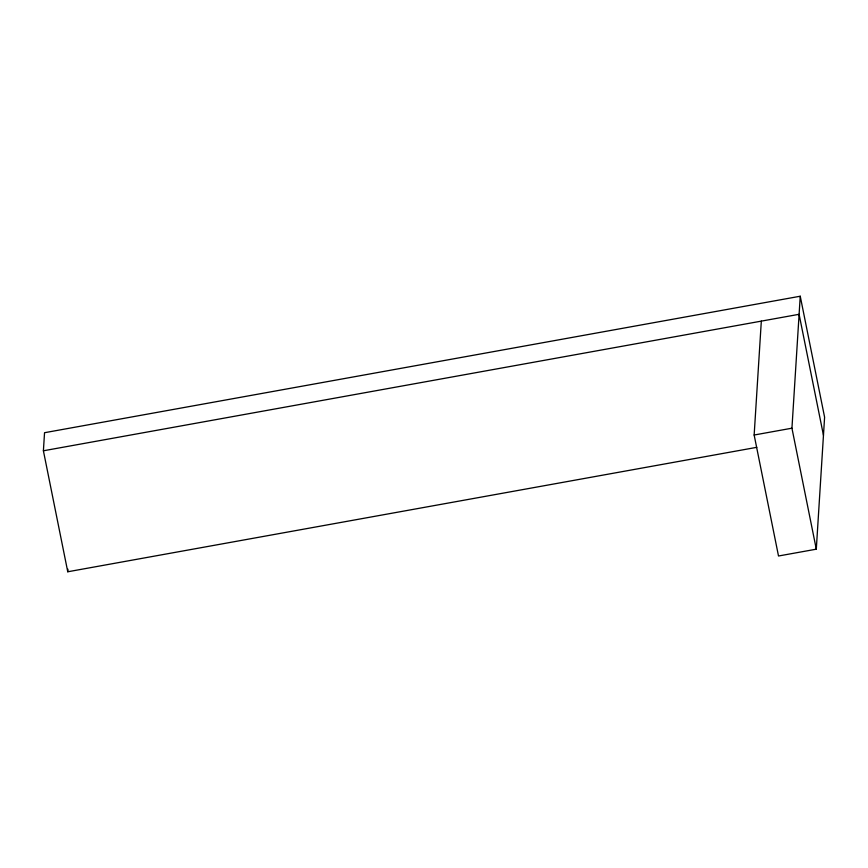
<?xml version="1.0" encoding="UTF-8"?>
<svg xmlns="http://www.w3.org/2000/svg" width="868" height="868" viewBox="0 0 868 868"><rect width="100%" height="100%" fill="white"/><g stroke="black" fill="none" stroke-linecap="round" stroke-linejoin="round"><path stroke-width="1.3" d="M756.82 447.324L67.758 571.773L43.4 450.785L44.539 432.709L800.242 296.227L824.6 417.215L816.3 549.184L778.509 555.997L754.151 435.02L761.323 321.127M67.758 571.773L67.921 569.191M816.3 549.184L791.941 428.195L800.242 296.227M43.4 450.785L799.102 314.303L823.461 435.291M754.151 435.02L791.941 428.195"/></g></svg>
